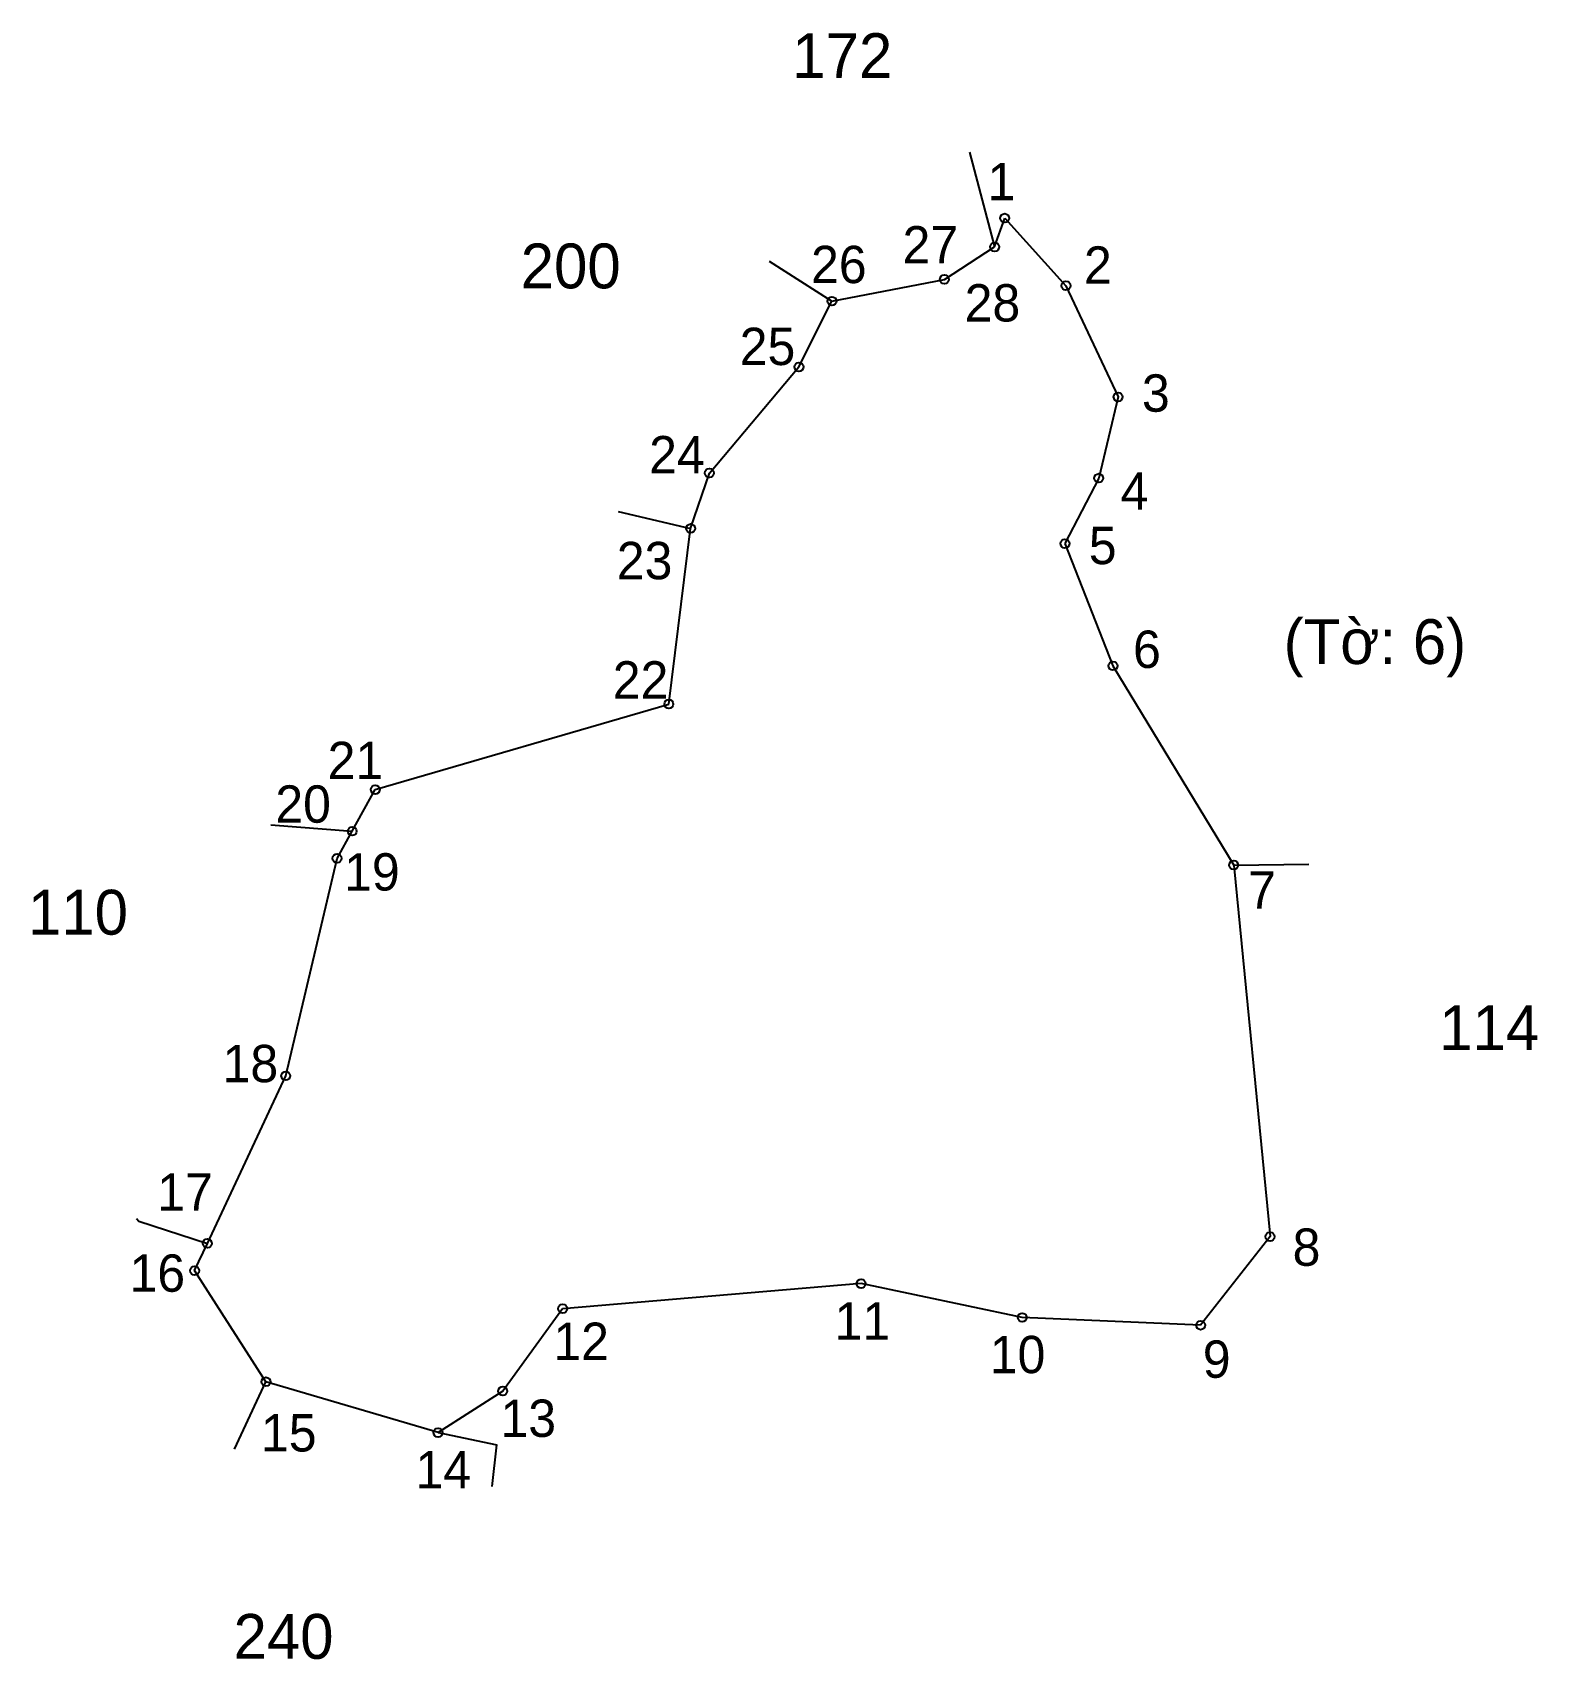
# Model space of a CAD drawing. Extents: x 547945 to 548124, y 1825470 to 1825664.
import ezdxf

# ---------------------------------------------------------------- set-up
doc = ezdxf.new("R2010")
doc.units = 0
for name, color, linetype in [('CanhThua', 7, 'Continuous'), ('MocDinhThua', 7, 'Continuous'), ('NhanTuCan', 7, 'Continuous'), ('RauThua', 7, 'Continuous'), ('SoHieuDinhThua', 7, 'Continuous')]:
    doc.layers.add(name, color=color, linetype=linetype)

msp = doc.modelspace()

# ---------------------------------------------------------------- linework, layer by layer
at = {"layer": 'CanhThua'}
for p, q in [((548059.52, 1825638.84), (548060.72, 1825642.27)), ((548060.72, 1825642.27), (548068.03, 1825634.2)), ((548053.52, 1825634.95), (548059.52, 1825638.84)), ((548040.1, 1825632.36), (548053.52, 1825634.95)), ((548068.03, 1825634.2), (548074.26, 1825620.93)), ((548036.16, 1825624.51), (548040.1, 1825632.36)), ((548025.48, 1825611.84), (548036.16, 1825624.51)), ((548074.26, 1825620.93), (548071.95, 1825611.23)), ((548023.23, 1825605.22), (548025.48, 1825611.84)), ((548071.95, 1825611.23), (548067.91, 1825603.42)), ((548020.64, 1825584.25), (548023.23, 1825605.22)), ((548067.91, 1825603.42), (548073.64, 1825588.82)), ((548073.64, 1825588.82), (548088.05, 1825565.03)), ((547985.6, 1825574.05), (548020.64, 1825584.25)), ((547982.85, 1825569.08), (547985.6, 1825574.05)), ((547981.05, 1825565.83), (547982.85, 1825569.08)), ((547974.93, 1825539.87), (547981.05, 1825565.83)), ((548088.05, 1825565.03), (548092.39, 1825520.67)), ((547965.57, 1825519.86), (547974.93, 1825539.87)), ((548092.39, 1825520.67), (548084.1, 1825510.1)), ((547964.05, 1825516.61), (547965.57, 1825519.86)), ((547972.56, 1825503.34), (547964.05, 1825516.61)), ((548043.59, 1825515.06), (548007.97, 1825512.07)), ((548062.81, 1825511.02), (548043.59, 1825515.06)), ((548007.97, 1825512.07), (548000.82, 1825502.23)), ((548084.1, 1825510.1), (548062.81, 1825511.02)), ((547993.1, 1825497.28), (547972.56, 1825503.34)), ((548000.82, 1825502.23), (547993.1, 1825497.28))]:
    msp.add_line(p, q, dxfattribs=at)
at = {"layer": 'MocDinhThua'}
for centre in [(548060.72, 1825642.27), (548059.52, 1825638.84), (548053.52, 1825634.95), (548068.03, 1825634.2), (548040.1, 1825632.36), (548036.16, 1825624.51), (548074.26, 1825620.93), (548025.48, 1825611.84), (548071.95, 1825611.23), (548023.23, 1825605.22), (548067.91, 1825603.42), (548073.64, 1825588.82), (548020.64, 1825584.25), (547985.6, 1825574.05), (547982.85, 1825569.08), (547981.05, 1825565.83), (548088.05, 1825565.03), (547974.93, 1825539.87), (548092.39, 1825520.67), (547965.57, 1825519.86), (547964.05, 1825516.61), (548043.59, 1825515.06), (548007.97, 1825512.07), (548062.81, 1825511.02), (548084.1, 1825510.1), (547972.56, 1825503.34), (548000.82, 1825502.23), (547993.1, 1825497.28)]:
    msp.add_circle(centre, 0.535, dxfattribs=at)
at = {"layer": 'RauThua'}
for p, q in [((548056.53, 1825650.13), (548059.52, 1825638.84)), ((548032.61, 1825637.12), (548040.1, 1825632.36)), ((548014.59, 1825607.23), (548023.23, 1825605.22)), ((547973.13, 1825569.83), (547982.85, 1825569.08)), ((548088.05, 1825565.03), (548097, 1825565.13)), ((547957.13, 1825522.85), (547957.4, 1825522.52)), ((547957.4, 1825522.52), (547965.57, 1825519.86)), ((547968.8, 1825495.28), (547972.56, 1825503.34)), ((547993.1, 1825497.28), (548000.13, 1825495.83)), ((547999.57, 1825490.84), (548000.13, 1825495.83))]:
    msp.add_line(p, q, dxfattribs=at)

# ---------------------------------------------------------------- texts
at = {"layer": 'NhanTuCan'}
for s, p in [('172', (548035.37, 1825659)), ('200', (548002.96, 1825633.89)), ('(Tờ: 6)', (548094.01, 1825589.04)), ('110', (547944.16, 1825556.73)), ('114', (548112.57, 1825542.95)), ('240', (547968.69, 1825470.27))]:
    msp.add_text(s, height=5.35, dxfattribs=at).set_placement(p)
at = {"layer": 'SoHieuDinhThua'}
for s, height, p in [('1', 4.46, (548058.68, 1825644.41)), ('27', 4.459, (548048.53, 1825636.86)), ('26', 4.459, (548037.61, 1825634.51)), ('2', 4.46, (548070.18, 1825634.44)), ('28', 4.459, (548055.94, 1825629.93)), ('25', 4.459, (548029.1, 1825624.73)), ('3', 4.46, (548077.1, 1825619.16)), ('24', 4.459, (548018.29, 1825611.8)), ('4', 4.46, (548074.55, 1825607.45)), ('5', 4.46, (548070.76, 1825600.96)), ('23', 4.459, (548014.43, 1825599.16)), ('6', 4.46, (548076.04, 1825588.57)), ('22', 4.459, (548013.95, 1825584.91)), ('21', 4.459, (547979.92, 1825575.3)), ('20', 4.459, (547973.68, 1825570.09)), ('19', 4.459, (547981.89, 1825561.99)), ('7', 4.46, (548089.78, 1825559.82)), ('18', 4.459, (547967.39, 1825539.11)), ('17', 4.459, (547959.58, 1825523.76)), ('8', 4.46, (548095.08, 1825517.19)), ('16', 4.459, (547956.28, 1825514.09)), ('11', 4.459, (548040.42, 1825508.38)), ('12', 4.459, (548006.86, 1825505.95)), ('10', 4.459, (548058.94, 1825504.37)), ('9', 4.46, (548084.36, 1825503.82)), ('13', 4.459, (548000.55, 1825496.76)), ('15', 4.459, (547971.97, 1825495.02)), ('14', 4.459, (547990.41, 1825490.63))]:
    msp.add_text(s, height=height, dxfattribs=at).set_placement(p)

doc.saveas('drawing.dxf')
